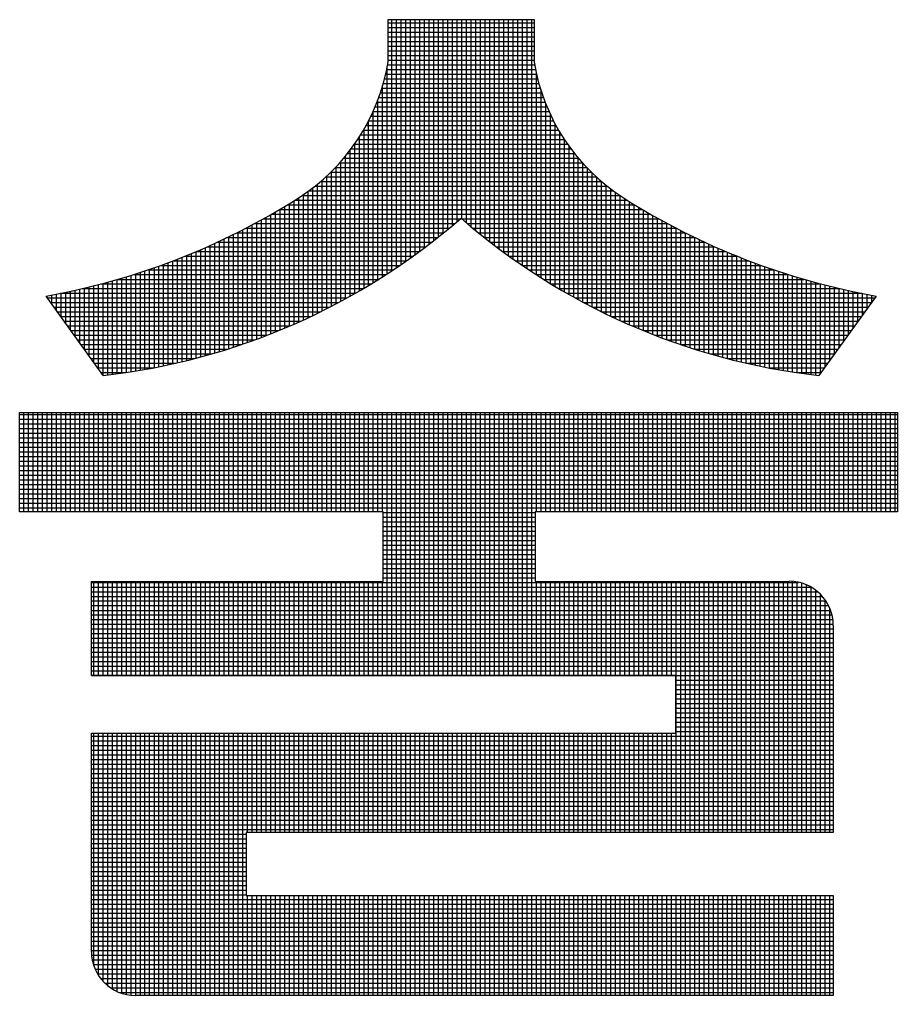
# Model space of a CAD drawing. Header units: inches. Extents: x 0 to 841, y 0 to 594.
# Drawn here: x 730.057 to 733.329, y 102.36 to 105.995 of the extents above; entities that cross this region are included whole.
import ezdxf

# ---------------------------------------------------------------- set-up
doc = ezdxf.new("R2010")
doc.units = ezdxf.units.IN
doc.header["$MEASUREMENT"] = 0
doc.layers.add('BG 한국지역난방기술주식회사 CI', color=7, linetype='Continuous')

msp = doc.modelspace()

# ---------------------------------------------------------------- linework, layer by layer
at = {"layer": 'BG 한국지역난방기술주식회사 CI', "color": 7, "linetype": 'Continuous', "lineweight": 25}
for p, q in [((731.4303, 105.8369), (731.4303, 105.995)), ((731.4303, 105.995), (731.7025, 105.995)), ((731.4303, 105.9823), (731.9748, 105.9823)), ((731.445, 105.0589), (731.445, 105.995)), ((731.4623, 105.0705), (731.4623, 105.995)), ((731.4797, 105.0823), (731.4797, 105.995)), ((731.4971, 105.0943), (731.4971, 105.995)), ((731.5144, 105.1065), (731.5144, 105.995)), ((731.5318, 105.119), (731.5318, 105.995)), ((731.5491, 105.1317), (731.5491, 105.995)), ((731.5665, 105.1446), (731.5665, 105.995)), ((731.5839, 105.1578), (731.5839, 105.995)), ((731.6012, 105.1712), (731.6012, 105.995)), ((731.6186, 105.1849), (731.6186, 105.995)), ((731.636, 105.1989), (731.636, 105.995)), ((731.6533, 105.2131), (731.6533, 105.995)), ((731.6707, 105.2275), (731.6707, 105.995)), ((731.6881, 105.2423), (731.6881, 105.995)), ((731.7025, 105.995), (731.9748, 105.995)), ((731.7054, 105.2522), (731.7054, 105.995)), ((731.7228, 105.2373), (731.7228, 105.995)), ((731.7402, 105.2227), (731.7402, 105.995)), ((731.7575, 105.2083), (731.7575, 105.995)), ((731.7749, 105.1942), (731.7749, 105.995)), ((731.7922, 105.1803), (731.7922, 105.995)), ((731.8096, 105.1667), (731.8096, 105.995)), ((731.827, 105.1534), (731.827, 105.995)), ((731.8443, 105.1403), (731.8443, 105.995)), ((731.8617, 105.1275), (731.8617, 105.995)), ((731.8791, 105.1148), (731.8791, 105.995)), ((731.8964, 105.1024), (731.8964, 105.995)), ((731.9138, 105.0903), (731.9138, 105.995)), ((731.9312, 105.0783), (731.9312, 105.995)), ((731.9485, 105.0666), (731.9485, 105.995)), ((731.9659, 105.0551), (731.9659, 105.995)), ((731.9748, 105.995), (731.9748, 105.8369)), ((731.4303, 105.9649), (731.9748, 105.9649)), ((731.4303, 105.9475), (731.9748, 105.9475)), ((731.4303, 105.9302), (731.9748, 105.9302)), ((731.4303, 105.9128), (731.9748, 105.9128)), ((731.4303, 105.8955), (731.9748, 105.8955)), ((731.4303, 105.8781), (731.9748, 105.8781)), ((731.4303, 105.8607), (731.9748, 105.8607)), ((731.4284, 105.826), (731.9767, 105.826)), ((731.4303, 105.8434), (731.9748, 105.8434)), ((731.4213, 105.7913), (731.9838, 105.7913)), ((731.4251, 105.8086), (731.98, 105.8086)), ((731.4276, 105.0475), (731.4276, 105.8217)), ((731.9833, 105.0438), (731.9833, 105.7935)), ((731.4125, 105.7565), (731.9926, 105.7565)), ((731.4171, 105.7739), (731.988, 105.7739)), ((731.4018, 105.7218), (732.0032, 105.7218)), ((731.4074, 105.7392), (731.9977, 105.7392)), ((731.4102, 105.0364), (731.4102, 105.7487)), ((732.0006, 105.0327), (732.0006, 105.7298)), ((731.3893, 105.6871), (732.0158, 105.6871)), ((731.3929, 105.0254), (731.3929, 105.6965)), ((731.3958, 105.7044), (732.0093, 105.7044)), ((732.018, 105.0218), (732.018, 105.6815)), ((731.3747, 105.6523), (732.0304, 105.6523)), ((731.3755, 105.0147), (731.3755, 105.6541)), ((731.3823, 105.6697), (732.0228, 105.6697)), ((732.0354, 105.0111), (732.0354, 105.6415)), ((731.358, 105.6176), (732.0471, 105.6176)), ((731.3581, 105.0041), (731.3581, 105.6178)), ((731.3666, 105.635), (732.0384, 105.635)), ((732.0527, 105.0007), (732.0527, 105.6068)), ((731.339, 105.5829), (732.0661, 105.5829)), ((731.3408, 104.9938), (731.3408, 105.5859)), ((731.3488, 105.6003), (732.0563, 105.6003)), ((732.0701, 104.9904), (732.0701, 105.5761)), ((731.306, 104.9736), (731.306, 105.5313)), ((731.3175, 105.5482), (732.0876, 105.5482)), ((731.3234, 104.9836), (731.3234, 105.5573)), ((731.3286, 105.5655), (732.0765, 105.5655)), ((732.0874, 104.9803), (732.0874, 105.5484)), ((731.2798, 105.4961), (732.1253, 105.4961)), ((731.2887, 104.9639), (731.2887, 105.5075)), ((731.2931, 105.5134), (732.1119, 105.5134)), ((731.3057, 105.5308), (732.0994, 105.5308)), ((732.1048, 104.9704), (732.1048, 105.5232)), ((732.1222, 104.9606), (732.1222, 105.5)), ((731.2506, 105.4613), (732.1545, 105.4613)), ((731.254, 104.9448), (731.254, 105.4651)), ((731.2657, 105.4787), (732.1394, 105.4787)), ((731.2713, 104.9543), (731.2713, 105.4855)), ((732.1395, 104.9511), (732.1395, 105.4786)), ((732.1569, 104.9418), (732.1569, 105.4587)), ((731.2174, 105.4266), (732.1877, 105.4266)), ((731.2192, 104.9266), (731.2192, 105.4284)), ((731.2345, 105.444), (732.1705, 105.444)), ((731.2366, 104.9356), (731.2366, 105.4461)), ((732.1743, 104.9326), (732.1743, 105.4401)), ((732.1916, 104.9236), (732.1916, 105.4228)), ((731.1795, 105.3919), (732.2256, 105.3919)), ((731.1845, 104.909), (731.1845, 105.3962)), ((731.1991, 105.4092), (732.206, 105.4092)), ((731.2019, 104.9177), (731.2019, 105.4118)), ((732.209, 104.9148), (732.209, 105.4065)), ((732.2264, 104.9061), (732.2264, 105.3912)), ((731.1324, 104.8839), (731.1324, 105.3549)), ((731.1355, 105.3572), (732.2696, 105.3572)), ((731.1498, 104.8921), (731.1498, 105.3678)), ((731.1583, 105.3745), (732.2467, 105.3745)), ((731.1671, 104.9004), (731.1671, 105.3816)), ((732.2437, 104.8976), (732.2437, 105.3769)), ((732.2611, 104.8893), (732.2611, 105.3634)), ((732.2785, 104.8812), (732.2785, 105.3508)), ((731.0803, 104.8603), (731.0803, 105.3203)), ((731.0837, 105.3224), (732.3214, 105.3224)), ((731.0977, 104.868), (731.0977, 105.3312)), ((731.1107, 105.3398), (732.2944, 105.3398)), ((731.115, 104.8758), (731.115, 105.3427)), ((732.2958, 104.8732), (732.2958, 105.3388)), ((732.3132, 104.8654), (732.3132, 105.3276)), ((732.3305, 104.8577), (732.3305, 105.3167)), ((731.0108, 104.831), (731.0108, 105.2784)), ((731.0267, 105.2877), (732.3784, 105.2877)), ((731.0282, 104.8381), (731.0282, 105.2886)), ((731.0456, 104.8453), (731.0456, 105.299)), ((731.0556, 105.3051), (732.3494, 105.3051)), ((731.0629, 104.8527), (731.0629, 105.3095)), ((732.3479, 104.8502), (732.3479, 105.306)), ((732.3653, 104.8429), (732.3653, 105.2955)), ((732.3826, 104.8357), (732.3826, 105.2852)), ((730.9588, 104.8107), (730.9588, 105.2488)), ((730.9662, 105.253), (731.7005, 105.253)), ((730.9761, 104.8173), (730.9761, 105.2585)), ((730.9935, 104.8241), (730.9935, 105.2684)), ((730.9969, 105.2703), (732.4081, 105.2703)), ((731.7046, 105.253), (732.4389, 105.253)), ((732.4, 104.8287), (732.4, 105.275)), ((732.4174, 104.8218), (732.4174, 105.2651)), ((732.4347, 104.8151), (732.4347, 105.2553)), ((732.4521, 104.8086), (732.4521, 105.2457)), ((730.8893, 104.7858), (730.8893, 105.2119)), ((730.9016, 105.2182), (731.6596, 105.2182)), ((730.9067, 104.7918), (730.9067, 105.2209)), ((730.924, 104.798), (730.924, 105.23)), ((730.9345, 105.2356), (731.6803, 105.2356)), ((730.9414, 104.8043), (730.9414, 105.2393)), ((731.7248, 105.2356), (732.4706, 105.2356)), ((731.7455, 105.2182), (732.5034, 105.2182)), ((732.4695, 104.8021), (732.4695, 105.2362)), ((732.4868, 104.7959), (732.4868, 105.2269)), ((732.5042, 104.7898), (732.5042, 105.2178)), ((732.5216, 104.7838), (732.5216, 105.2089)), ((730.8025, 104.7578), (730.8025, 105.1693)), ((730.8198, 104.7631), (730.8198, 105.1775)), ((730.8323, 105.1835), (731.6168, 105.1835)), ((730.8372, 104.7686), (730.8372, 105.1859)), ((730.8546, 104.7742), (730.8546, 105.1944)), ((730.8676, 105.2009), (731.6385, 105.2009)), ((730.8719, 104.7799), (730.8719, 105.203)), ((731.7666, 105.2009), (732.5375, 105.2009)), ((731.7883, 105.1835), (732.5728, 105.1835)), ((732.5389, 104.778), (732.5389, 105.2001)), ((732.5563, 104.7723), (732.5563, 105.1915)), ((732.5737, 104.7668), (732.5737, 105.1831)), ((732.591, 104.7614), (732.591, 105.1748)), ((730.7173, 105.1314), (731.5488, 105.1314)), ((730.733, 104.738), (730.733, 105.1381)), ((730.7504, 104.7428), (730.7504, 105.1457)), ((730.7573, 105.1488), (731.572, 105.1488)), ((730.7677, 104.7477), (730.7677, 105.1534)), ((730.7851, 104.7527), (730.7851, 105.1613)), ((730.7956, 105.1661), (731.5947, 105.1661)), ((731.8104, 105.1661), (732.6095, 105.1661)), ((731.8331, 105.1488), (732.6478, 105.1488)), ((731.8563, 105.1314), (732.6878, 105.1314)), ((732.6084, 104.7561), (732.6084, 105.1667)), ((732.6257, 104.751), (732.6257, 105.1587)), ((732.6431, 104.746), (732.6431, 105.1509)), ((732.6605, 104.7412), (732.6605, 105.1432)), ((732.6778, 104.7365), (732.6778, 105.1357)), ((730.6288, 104.7124), (730.6288, 105.0958)), ((730.6311, 105.0967), (731.5005, 105.0967)), ((730.6462, 104.7164), (730.6462, 105.1025)), ((730.6636, 104.7204), (730.6636, 105.1093)), ((730.6753, 105.1141), (731.5249, 105.1141)), ((730.6809, 104.7246), (730.6809, 105.1163)), ((730.6983, 104.729), (730.6983, 105.1235)), ((730.7156, 104.7334), (730.7156, 105.1307)), ((731.8802, 105.1141), (732.7298, 105.1141)), ((731.9046, 105.0967), (732.774, 105.0967)), ((732.6952, 104.7319), (732.6952, 105.1283)), ((732.7126, 104.7275), (732.7126, 105.1211)), ((732.7299, 104.7232), (732.7299, 105.114)), ((732.7473, 104.7191), (732.7473, 105.1071)), ((732.7647, 104.715), (732.7647, 105.1003)), ((730.5246, 104.6916), (730.5246, 105.0586)), ((730.5346, 105.062), (731.4496, 105.062)), ((730.542, 104.6947), (730.542, 105.0645)), ((730.5594, 104.698), (730.5594, 105.0705)), ((730.5767, 104.7014), (730.5767, 105.0766)), ((730.5843, 105.0793), (731.4754, 105.0793)), ((730.5941, 104.705), (730.5941, 105.0829)), ((730.6115, 104.7086), (730.6115, 105.0893)), ((731.9297, 105.0793), (732.8208, 105.0793)), ((731.9555, 105.062), (732.8705, 105.062)), ((732.782, 104.7111), (732.782, 105.0936)), ((732.7994, 104.7074), (732.7994, 105.0871)), ((732.8168, 104.7038), (732.8168, 105.0808)), ((732.8341, 104.7003), (732.8341, 105.0745)), ((732.8515, 104.6969), (732.8515, 105.0685)), ((732.8688, 104.6937), (732.8688, 105.0625)), ((730.4205, 104.6754), (730.4205, 105.0263)), ((730.4236, 105.0272), (731.3957, 105.0272)), ((730.4378, 104.6778), (730.4378, 105.0314)), ((730.4552, 104.6803), (730.4552, 105.0366)), ((730.4725, 104.6829), (730.4725, 105.0419)), ((730.4812, 105.0446), (731.423, 105.0446)), ((730.4899, 104.6857), (730.4899, 105.0473)), ((730.5073, 104.6886), (730.5073, 105.0529)), ((731.982, 105.0446), (732.9238, 105.0446)), ((732.0093, 105.0272), (732.9815, 105.0272)), ((732.8862, 104.6906), (732.8862, 105.0567)), ((732.9036, 104.6876), (732.9036, 105.051)), ((732.9209, 104.6847), (732.9209, 105.0455)), ((732.9383, 104.682), (732.9383, 105.0401)), ((732.9557, 104.6794), (732.9557, 105.0348)), ((732.973, 104.677), (732.973, 105.0297)), ((732.9904, 104.6746), (732.9904, 105.0247)), ((730.2642, 104.8147), (730.2642, 104.9867)), ((730.2815, 104.7906), (730.2815, 104.9906)), ((730.2899, 104.9925), (731.3386, 104.9925)), ((730.2989, 104.7665), (730.2989, 104.9946)), ((730.3163, 104.7425), (730.3163, 104.9987)), ((730.3336, 104.7184), (730.3336, 105.003)), ((730.351, 104.6943), (730.351, 105.0074)), ((730.3604, 105.0099), (731.3676, 105.0099)), ((730.3684, 104.6702), (730.3684, 105.012)), ((730.3857, 104.671), (730.3857, 105.0166)), ((730.4031, 104.6732), (730.4031, 105.0214)), ((732.0375, 105.0099), (733.0447, 105.0099)), ((732.0665, 104.9925), (733.1151, 104.9925)), ((733.0078, 104.6724), (733.0078, 105.0198)), ((733.0251, 104.6703), (733.0251, 105.0151)), ((733.0425, 104.6782), (733.0425, 105.0104)), ((733.0599, 104.7023), (733.0599, 105.0059)), ((733.0772, 104.7264), (733.0772, 105.0016)), ((733.0946, 104.7505), (733.0946, 104.9974)), ((733.112, 104.7745), (733.112, 104.9932)), ((733.1293, 104.7986), (733.1293, 104.9893)), ((730.3692, 104.6691), (730.1557, 104.9651)), ((730.16, 104.9591), (730.16, 104.9659)), ((730.161, 104.9578), (731.2777, 104.9578)), ((730.1774, 104.9351), (730.1774, 104.969)), ((730.1947, 104.911), (730.1947, 104.9723)), ((730.2092, 104.9751), (731.3087, 104.9751)), ((730.2121, 104.8869), (730.2121, 104.9757)), ((730.2294, 104.8628), (730.2294, 104.9792)), ((730.2468, 104.8388), (730.2468, 104.9829)), ((732.0964, 104.9751), (733.1959, 104.9751)), ((732.1274, 104.9578), (733.2441, 104.9578)), ((733.2494, 104.9651), (733.0359, 104.6691)), ((733.1467, 104.8227), (733.1467, 104.9854)), ((733.164, 104.8468), (733.164, 104.9817)), ((733.1814, 104.8708), (733.1814, 104.9781)), ((733.1988, 104.8949), (733.1988, 104.9746)), ((733.2161, 104.919), (733.2161, 104.9712)), ((733.2335, 104.9431), (733.2335, 104.968)), ((730.1735, 104.9404), (731.2456, 104.9404)), ((730.186, 104.923), (731.2124, 104.923)), ((732.1594, 104.9404), (733.2316, 104.9404)), ((732.1927, 104.923), (733.2191, 104.923)), ((730.1985, 104.9057), (731.1778, 104.9057)), ((730.2111, 104.8883), (731.1419, 104.8883)), ((732.2272, 104.9057), (733.2065, 104.9057)), ((732.2632, 104.8883), (733.194, 104.8883)), ((730.2236, 104.8709), (731.1043, 104.8709)), ((730.2361, 104.8536), (731.065, 104.8536)), ((732.3008, 104.8709), (733.1815, 104.8709)), ((732.3401, 104.8536), (733.169, 104.8536)), ((730.2486, 104.8362), (731.0236, 104.8362)), ((730.2612, 104.8189), (730.98, 104.8189)), ((732.3814, 104.8362), (733.1564, 104.8362)), ((732.425, 104.8189), (733.1439, 104.8189)), ((730.2737, 104.8015), (730.9338, 104.8015)), ((730.2862, 104.7841), (730.8845, 104.7841)), ((732.4713, 104.8015), (733.1314, 104.8015)), ((732.5206, 104.7841), (733.1189, 104.7841)), ((730.2987, 104.7668), (730.8314, 104.7668)), ((730.3113, 104.7494), (730.7738, 104.7494)), ((730.3238, 104.732), (730.7103, 104.732)), ((732.5736, 104.7668), (733.1063, 104.7668)), ((732.6313, 104.7494), (733.0938, 104.7494)), ((732.6948, 104.732), (733.0813, 104.732)), ((730.3363, 104.7147), (730.6388, 104.7147)), ((730.3488, 104.6973), (730.5557, 104.6973)), ((732.7663, 104.7147), (733.0688, 104.7147)), ((732.8494, 104.6973), (733.0562, 104.6973)), ((730.3614, 104.6799), (730.4528, 104.6799)), ((732.9522, 104.6799), (733.0437, 104.6799)), ((730.0569, 104.1612), (730.0569, 104.5316)), ((730.0569, 104.5316), (733.329, 104.5316)), ((730.0569, 104.5237), (733.329, 104.5237)), ((730.0732, 104.1612), (730.0732, 104.5316)), ((730.0905, 104.1612), (730.0905, 104.5316)), ((730.1079, 104.1612), (730.1079, 104.5316)), ((730.1253, 104.1612), (730.1253, 104.5316)), ((730.1426, 104.1612), (730.1426, 104.5316)), ((730.16, 104.1612), (730.16, 104.5316)), ((730.1774, 104.1612), (730.1774, 104.5316)), ((730.1947, 104.1612), (730.1947, 104.5316)), ((730.2121, 104.1612), (730.2121, 104.5316)), ((730.2294, 104.1612), (730.2294, 104.5316)), ((730.2468, 104.1612), (730.2468, 104.5316)), ((730.2642, 104.1612), (730.2642, 104.5316)), ((730.2815, 104.1612), (730.2815, 104.5316)), ((730.2989, 104.1612), (730.2989, 104.5316)), ((730.3163, 104.1612), (730.3163, 104.5316)), ((730.3336, 104.1612), (730.3336, 104.5316)), ((730.351, 104.1612), (730.351, 104.5316)), ((730.3684, 104.1612), (730.3684, 104.5316)), ((730.3857, 104.1612), (730.3857, 104.5316)), ((730.4031, 104.1612), (730.4031, 104.5316)), ((730.4205, 104.1612), (730.4205, 104.5316)), ((730.4378, 104.1612), (730.4378, 104.5316)), ((730.4552, 104.1612), (730.4552, 104.5316)), ((730.4725, 104.1612), (730.4725, 104.5316)), ((730.4899, 104.1612), (730.4899, 104.5316)), ((730.5073, 104.1612), (730.5073, 104.5316)), ((730.5246, 104.1612), (730.5246, 104.5316)), ((730.542, 104.1612), (730.542, 104.5316)), ((730.5594, 104.1612), (730.5594, 104.5316)), ((730.5767, 104.1612), (730.5767, 104.5316)), ((730.5941, 104.1612), (730.5941, 104.5316)), ((730.6115, 104.1612), (730.6115, 104.5316)), ((730.6288, 104.1612), (730.6288, 104.5316)), ((730.6462, 104.1612), (730.6462, 104.5316)), ((730.6636, 104.1612), (730.6636, 104.5316)), ((730.6809, 104.1612), (730.6809, 104.5316)), ((730.6983, 104.1612), (730.6983, 104.5316)), ((730.7156, 104.1612), (730.7156, 104.5316)), ((730.733, 104.1612), (730.733, 104.5316)), ((730.7504, 104.1612), (730.7504, 104.5316)), ((730.7677, 104.1612), (730.7677, 104.5316)), ((730.7851, 104.1612), (730.7851, 104.5316)), ((730.8025, 104.1612), (730.8025, 104.5316)), ((730.8198, 104.1612), (730.8198, 104.5316)), ((730.8372, 104.1612), (730.8372, 104.5316)), ((730.8546, 104.1612), (730.8546, 104.5316)), ((730.8719, 104.1612), (730.8719, 104.5316)), ((730.8893, 104.1612), (730.8893, 104.5316)), ((730.9067, 104.1612), (730.9067, 104.5316)), ((730.924, 104.1612), (730.924, 104.5316)), ((730.9414, 104.1612), (730.9414, 104.5316)), ((730.9588, 104.1612), (730.9588, 104.5316)), ((730.9761, 104.1612), (730.9761, 104.5316)), ((730.9935, 104.1612), (730.9935, 104.5316)), ((731.0108, 104.1612), (731.0108, 104.5316)), ((731.0282, 104.1612), (731.0282, 104.5316)), ((731.0456, 104.1612), (731.0456, 104.5316)), ((731.0629, 104.1612), (731.0629, 104.5316)), ((731.0803, 104.1612), (731.0803, 104.5316)), ((731.0977, 104.1612), (731.0977, 104.5316)), ((731.115, 104.1612), (731.115, 104.5316)), ((731.1324, 104.1612), (731.1324, 104.5316)), ((731.1498, 104.1612), (731.1498, 104.5316)), ((731.1671, 104.1612), (731.1671, 104.5316)), ((731.1845, 104.1612), (731.1845, 104.5316)), ((731.2019, 104.1612), (731.2019, 104.5316)), ((731.2192, 104.1612), (731.2192, 104.5316)), ((731.2366, 104.1612), (731.2366, 104.5316)), ((731.254, 104.1612), (731.254, 104.5316)), ((731.2713, 104.1612), (731.2713, 104.5316)), ((731.2887, 104.1612), (731.2887, 104.5316)), ((731.306, 104.1612), (731.306, 104.5316)), ((731.3234, 104.1612), (731.3234, 104.5316)), ((731.3408, 104.1612), (731.3408, 104.5316)), ((731.3581, 104.1612), (731.3581, 104.5316)), ((731.3755, 104.1612), (731.3755, 104.5316)), ((731.3929, 104.1612), (731.3929, 104.5316)), ((731.4102, 104.1612), (731.4102, 104.5316)), ((731.4276, 103.5512), (731.4276, 104.5316)), ((731.445, 103.5512), (731.445, 104.5316)), ((731.4623, 103.5512), (731.4623, 104.5316)), ((731.4797, 103.5512), (731.4797, 104.5316)), ((731.4971, 103.5512), (731.4971, 104.5316)), ((731.5144, 103.5512), (731.5144, 104.5316)), ((731.5318, 103.5512), (731.5318, 104.5316)), ((731.5491, 103.5512), (731.5491, 104.5316)), ((731.5665, 103.5512), (731.5665, 104.5316)), ((731.5839, 103.5512), (731.5839, 104.5316)), ((731.6012, 103.5512), (731.6012, 104.5316)), ((731.6186, 103.5512), (731.6186, 104.5316)), ((731.636, 103.5512), (731.636, 104.5316)), ((731.6533, 103.5512), (731.6533, 104.5316)), ((731.6707, 103.5512), (731.6707, 104.5316)), ((731.6881, 103.5512), (731.6881, 104.5316)), ((731.7054, 103.5512), (731.7054, 104.5316)), ((731.7228, 103.5512), (731.7228, 104.5316)), ((731.7402, 103.5512), (731.7402, 104.5316)), ((731.7575, 103.5512), (731.7575, 104.5316)), ((731.7749, 103.5512), (731.7749, 104.5316)), ((731.7922, 103.5512), (731.7922, 104.5316)), ((731.8096, 103.5512), (731.8096, 104.5316)), ((731.827, 103.5512), (731.827, 104.5316)), ((731.8443, 103.5512), (731.8443, 104.5316)), ((731.8617, 103.5512), (731.8617, 104.5316)), ((731.8791, 103.5512), (731.8791, 104.5316)), ((731.8964, 103.5512), (731.8964, 104.5316)), ((731.9138, 103.5512), (731.9138, 104.5316)), ((731.9312, 103.5512), (731.9312, 104.5316)), ((731.9485, 103.5512), (731.9485, 104.5316)), ((731.9659, 103.5512), (731.9659, 104.5316)), ((731.9833, 104.1612), (731.9833, 104.5316)), ((732.0006, 104.1612), (732.0006, 104.5316)), ((732.018, 104.1612), (732.018, 104.5316)), ((732.0354, 104.1612), (732.0354, 104.5316)), ((732.0527, 104.1612), (732.0527, 104.5316)), ((732.0701, 104.1612), (732.0701, 104.5316)), ((732.0874, 104.1612), (732.0874, 104.5316)), ((732.1048, 104.1612), (732.1048, 104.5316)), ((732.1222, 104.1612), (732.1222, 104.5316)), ((732.1395, 104.1612), (732.1395, 104.5316)), ((732.1569, 104.1612), (732.1569, 104.5316)), ((732.1743, 104.1612), (732.1743, 104.5316)), ((732.1916, 104.1612), (732.1916, 104.5316)), ((732.209, 104.1612), (732.209, 104.5316)), ((732.2264, 104.1612), (732.2264, 104.5316)), ((732.2437, 104.1612), (732.2437, 104.5316)), ((732.2611, 104.1612), (732.2611, 104.5316)), ((732.2785, 104.1612), (732.2785, 104.5316)), ((732.2958, 104.1612), (732.2958, 104.5316)), ((732.3132, 104.1612), (732.3132, 104.5316)), ((732.3305, 104.1612), (732.3305, 104.5316)), ((732.3479, 104.1612), (732.3479, 104.5316)), ((732.3653, 104.1612), (732.3653, 104.5316)), ((732.3826, 104.1612), (732.3826, 104.5316)), ((732.4, 104.1612), (732.4, 104.5316)), ((732.4174, 104.1612), (732.4174, 104.5316)), ((732.4347, 104.1612), (732.4347, 104.5316)), ((732.4521, 104.1612), (732.4521, 104.5316)), ((732.4695, 104.1612), (732.4695, 104.5316)), ((732.4868, 104.1612), (732.4868, 104.5316)), ((732.5042, 104.1612), (732.5042, 104.5316)), ((732.5216, 104.1612), (732.5216, 104.5316)), ((732.5389, 104.1612), (732.5389, 104.5316)), ((732.5563, 104.1612), (732.5563, 104.5316)), ((732.5737, 104.1612), (732.5737, 104.5316)), ((732.591, 104.1612), (732.591, 104.5316)), ((732.6084, 104.1612), (732.6084, 104.5316)), ((732.6257, 104.1612), (732.6257, 104.5316)), ((732.6431, 104.1612), (732.6431, 104.5316)), ((732.6605, 104.1612), (732.6605, 104.5316)), ((732.6778, 104.1612), (732.6778, 104.5316)), ((732.6952, 104.1612), (732.6952, 104.5316)), ((732.7126, 104.1612), (732.7126, 104.5316)), ((732.7299, 104.1612), (732.7299, 104.5316)), ((732.7473, 104.1612), (732.7473, 104.5316)), ((732.7647, 104.1612), (732.7647, 104.5316)), ((732.782, 104.1612), (732.782, 104.5316)), ((732.7994, 104.1612), (732.7994, 104.5316)), ((732.8168, 104.1612), (732.8168, 104.5316)), ((732.8341, 104.1612), (732.8341, 104.5316)), ((732.8515, 104.1612), (732.8515, 104.5316)), ((732.8688, 104.1612), (732.8688, 104.5316)), ((732.8862, 104.1612), (732.8862, 104.5316)), ((732.9036, 104.1612), (732.9036, 104.5316)), ((732.9209, 104.1612), (732.9209, 104.5316)), ((732.9383, 104.1612), (732.9383, 104.5316)), ((732.9557, 104.1612), (732.9557, 104.5316)), ((732.973, 104.1612), (732.973, 104.5316)), ((732.9904, 104.1612), (732.9904, 104.5316)), ((733.0078, 104.1612), (733.0078, 104.5316)), ((733.0251, 104.1612), (733.0251, 104.5316)), ((733.0425, 104.1612), (733.0425, 104.5316)), ((733.0599, 104.1612), (733.0599, 104.5316)), ((733.0772, 104.1612), (733.0772, 104.5316)), ((733.0946, 104.1612), (733.0946, 104.5316)), ((733.112, 104.1612), (733.112, 104.5316)), ((733.1293, 104.1612), (733.1293, 104.5316)), ((733.1467, 104.1612), (733.1467, 104.5316)), ((733.164, 104.1612), (733.164, 104.5316)), ((733.1814, 104.1612), (733.1814, 104.5316)), ((733.1988, 104.1612), (733.1988, 104.5316)), ((733.2161, 104.1612), (733.2161, 104.5316)), ((733.2335, 104.1612), (733.2335, 104.5316)), ((733.2509, 104.1612), (733.2509, 104.5316)), ((733.2682, 104.1612), (733.2682, 104.5316)), ((733.2856, 104.1612), (733.2856, 104.5316)), ((733.303, 104.1612), (733.303, 104.5316)), ((733.3203, 104.1612), (733.3203, 104.5316)), ((733.329, 104.5316), (733.329, 104.1612)), ((730.0569, 104.5063), (733.329, 104.5063)), ((730.0569, 104.4889), (733.329, 104.4889)), ((730.0569, 104.4716), (733.329, 104.4716)), ((730.0569, 104.4542), (733.329, 104.4542)), ((730.0569, 104.4368), (733.329, 104.4368)), ((730.0569, 104.4195), (733.329, 104.4195)), ((730.0569, 104.4021), (733.329, 104.4021)), ((730.0569, 104.3847), (733.329, 104.3847)), ((730.0569, 104.3674), (733.329, 104.3674)), ((730.0569, 104.35), (733.329, 104.35)), ((730.0569, 104.3326), (733.329, 104.3326)), ((730.0569, 104.3153), (733.329, 104.3153)), ((730.0569, 104.2979), (733.329, 104.2979)), ((730.0569, 104.2806), (733.329, 104.2806)), ((730.0569, 104.2632), (733.329, 104.2632)), ((730.0569, 104.2458), (733.329, 104.2458)), ((730.0569, 104.2285), (733.329, 104.2285)), ((730.0569, 104.2111), (733.329, 104.2111)), ((730.0569, 104.1937), (733.329, 104.1937)), ((730.0569, 104.1764), (733.329, 104.1764)), ((731.4126, 104.1612), (730.0569, 104.1612)), ((731.4126, 103.9023), (731.4126, 104.1612)), ((731.4126, 104.159), (731.9784, 104.159)), ((733.329, 104.1612), (731.9784, 104.1612)), ((731.9784, 104.1612), (731.9784, 103.9023)), ((731.4126, 104.1416), (731.9784, 104.1416)), ((731.4126, 104.1243), (731.9784, 104.1243)), ((731.4126, 104.1069), (731.9784, 104.1069)), ((731.4126, 104.0895), (731.9784, 104.0895)), ((731.4126, 104.0722), (731.9784, 104.0722)), ((731.4126, 104.0548), (731.9784, 104.0548)), ((731.4126, 104.0375), (731.9784, 104.0375)), ((731.4126, 104.0201), (731.9784, 104.0201)), ((731.4126, 104.0027), (731.9784, 104.0027)), ((731.4126, 103.9854), (731.9784, 103.9854)), ((731.4126, 103.968), (731.9784, 103.968)), ((731.4126, 103.9506), (731.9784, 103.9506)), ((731.4126, 103.9333), (731.9784, 103.9333)), ((730.3249, 103.5512), (730.3249, 103.9023)), ((730.3249, 103.9023), (731.4126, 103.9023)), ((730.3249, 103.8985), (732.9606, 103.8985)), ((730.3336, 103.5512), (730.3336, 103.9023)), ((730.351, 103.5512), (730.351, 103.9023)), ((730.3684, 103.5512), (730.3684, 103.9023)), ((730.3857, 103.5512), (730.3857, 103.9023)), ((730.4031, 103.5512), (730.4031, 103.9023)), ((730.4205, 103.5512), (730.4205, 103.9023)), ((730.4378, 103.5512), (730.4378, 103.9023)), ((730.4552, 103.5512), (730.4552, 103.9023)), ((730.4725, 103.5512), (730.4725, 103.9023)), ((730.4899, 103.5512), (730.4899, 103.9023)), ((730.5073, 103.5512), (730.5073, 103.9023)), ((730.5246, 103.5512), (730.5246, 103.9023)), ((730.542, 103.5512), (730.542, 103.9023)), ((730.5594, 103.5512), (730.5594, 103.9023)), ((730.5767, 103.5512), (730.5767, 103.9023)), ((730.5941, 103.5512), (730.5941, 103.9023)), ((730.6115, 103.5512), (730.6115, 103.9023)), ((730.6288, 103.5512), (730.6288, 103.9023)), ((730.6462, 103.5512), (730.6462, 103.9023)), ((730.6636, 103.5512), (730.6636, 103.9023)), ((730.6809, 103.5512), (730.6809, 103.9023)), ((730.6983, 103.5512), (730.6983, 103.9023)), ((730.7156, 103.5512), (730.7156, 103.9023)), ((730.733, 103.5512), (730.733, 103.9023)), ((730.7504, 103.5512), (730.7504, 103.9023)), ((730.7677, 103.5512), (730.7677, 103.9023)), ((730.7851, 103.5512), (730.7851, 103.9023)), ((730.8025, 103.5512), (730.8025, 103.9023)), ((730.8198, 103.5512), (730.8198, 103.9023)), ((730.8372, 103.5512), (730.8372, 103.9023)), ((730.8546, 103.5512), (730.8546, 103.9023)), ((730.8719, 103.5512), (730.8719, 103.9023)), ((730.8893, 103.5512), (730.8893, 103.9023)), ((730.9067, 103.5512), (730.9067, 103.9023)), ((730.924, 103.5512), (730.924, 103.9023)), ((730.9414, 103.5512), (730.9414, 103.9023)), ((730.9588, 103.5512), (730.9588, 103.9023)), ((730.9761, 103.5512), (730.9761, 103.9023)), ((730.9935, 103.5512), (730.9935, 103.9023)), ((731.0108, 103.5512), (731.0108, 103.9023)), ((731.0282, 103.5512), (731.0282, 103.9023)), ((731.0456, 103.5512), (731.0456, 103.9023)), ((731.0629, 103.5512), (731.0629, 103.9023)), ((731.0803, 103.5512), (731.0803, 103.9023)), ((731.0977, 103.5512), (731.0977, 103.9023)), ((731.115, 103.5512), (731.115, 103.9023)), ((731.1324, 103.5512), (731.1324, 103.9023)), ((731.1498, 103.5512), (731.1498, 103.9023)), ((731.1671, 103.5512), (731.1671, 103.9023)), ((731.1845, 103.5512), (731.1845, 103.9023)), ((731.2019, 103.5512), (731.2019, 103.9023)), ((731.2192, 103.5512), (731.2192, 103.9023)), ((731.2366, 103.5512), (731.2366, 103.9023)), ((731.254, 103.5512), (731.254, 103.9023)), ((731.2713, 103.5512), (731.2713, 103.9023)), ((731.2887, 103.5512), (731.2887, 103.9023)), ((731.306, 103.5512), (731.306, 103.9023)), ((731.3234, 103.5512), (731.3234, 103.9023)), ((731.3408, 103.5512), (731.3408, 103.9023)), ((731.3581, 103.5512), (731.3581, 103.9023)), ((731.3755, 103.5512), (731.3755, 103.9023)), ((731.3929, 103.5512), (731.3929, 103.9023)), ((731.4102, 103.5512), (731.4102, 103.9023)), ((731.4126, 103.9159), (731.9784, 103.9159)), ((731.9784, 103.9023), (732.9255, 103.9023)), ((731.9833, 103.5512), (731.9833, 103.9023)), ((732.0006, 103.5512), (732.0006, 103.9023)), ((732.018, 103.5512), (732.018, 103.9023)), ((732.0354, 103.5512), (732.0354, 103.9023)), ((732.0527, 103.5512), (732.0527, 103.9023)), ((732.0701, 103.5512), (732.0701, 103.9023)), ((732.0874, 103.5512), (732.0874, 103.9023)), ((732.1048, 103.5512), (732.1048, 103.9023)), ((732.1222, 103.5512), (732.1222, 103.9023)), ((732.1395, 103.5512), (732.1395, 103.9023)), ((732.1569, 103.5512), (732.1569, 103.9023)), ((732.1743, 103.5512), (732.1743, 103.9023)), ((732.1916, 103.5512), (732.1916, 103.9023)), ((732.209, 103.5512), (732.209, 103.9023)), ((732.2264, 103.5512), (732.2264, 103.9023)), ((732.2437, 103.5512), (732.2437, 103.9023)), ((732.2611, 103.5512), (732.2611, 103.9023)), ((732.2785, 103.5512), (732.2785, 103.9023)), ((732.2958, 103.5512), (732.2958, 103.9023)), ((732.3132, 103.5512), (732.3132, 103.9023)), ((732.3305, 103.5512), (732.3305, 103.9023)), ((732.3479, 103.5512), (732.3479, 103.9023)), ((732.3653, 103.5512), (732.3653, 103.9023)), ((732.3826, 103.5512), (732.3826, 103.9023)), ((732.4, 103.5512), (732.4, 103.9023)), ((732.4174, 103.5512), (732.4174, 103.9023)), ((732.4347, 103.5512), (732.4347, 103.9023)), ((732.4521, 103.5512), (732.4521, 103.9023)), ((732.4695, 103.5512), (732.4695, 103.9023)), ((732.4868, 103.5512), (732.4868, 103.9023)), ((732.5042, 102.9673), (732.5042, 103.9023)), ((732.5216, 102.9673), (732.5216, 103.9023)), ((732.5389, 102.9673), (732.5389, 103.9023)), ((732.5563, 102.9673), (732.5563, 103.9023)), ((732.5737, 102.9673), (732.5737, 103.9023)), ((732.591, 102.9673), (732.591, 103.9023)), ((732.6084, 102.9673), (732.6084, 103.9023)), ((732.6257, 102.9673), (732.6257, 103.9023)), ((732.6431, 102.9673), (732.6431, 103.9023)), ((732.6605, 102.9673), (732.6605, 103.9023)), ((732.6778, 102.9673), (732.6778, 103.9023)), ((732.6952, 102.9673), (732.6952, 103.9023)), ((732.7126, 102.9673), (732.7126, 103.9023)), ((732.7299, 102.9673), (732.7299, 103.9023)), ((732.7473, 102.9673), (732.7473, 103.9023)), ((732.7647, 102.9673), (732.7647, 103.9023)), ((732.782, 102.9673), (732.782, 103.9023)), ((732.7994, 102.9673), (732.7994, 103.9023)), ((732.8168, 102.9673), (732.8168, 103.9023)), ((732.8341, 102.9673), (732.8341, 103.9023)), ((732.8515, 102.9673), (732.8515, 103.9023)), ((732.8688, 102.9673), (732.8688, 103.9023)), ((732.8862, 102.9673), (732.8862, 103.9023)), ((732.9036, 102.9673), (732.9036, 103.9023)), ((732.9209, 102.9673), (732.9209, 103.9023)), ((732.9383, 102.9673), (732.9383, 103.9018)), ((732.9557, 102.9673), (732.9557, 103.8995)), ((732.973, 102.9673), (732.973, 103.8953)), ((730.3249, 103.8812), (733.0061, 103.8812)), ((730.3249, 103.8638), (733.0311, 103.8638)), ((732.9904, 102.9673), (732.9904, 103.889)), ((733.0078, 102.9673), (733.0078, 103.8802)), ((733.0251, 102.9673), (733.0251, 103.8686)), ((730.3249, 103.8464), (733.0488, 103.8464)), ((730.3249, 103.8291), (733.0621, 103.8291)), ((733.0425, 102.9673), (733.0425, 103.8533)), ((733.0599, 102.9673), (733.0599, 103.8324)), ((730.3249, 103.8117), (733.0722, 103.8117)), ((730.3249, 103.7943), (733.0797, 103.7943)), ((733.0772, 102.9673), (733.0772, 103.8007)), ((730.3249, 103.777), (733.0849, 103.777)), ((730.3249, 103.7596), (733.0882, 103.7596)), ((730.3249, 103.7423), (733.0895, 103.7423)), ((730.3249, 103.7249), (733.0896, 103.7249)), ((733.0896, 103.7383), (733.0896, 102.9673)), ((730.3249, 103.7075), (733.0896, 103.7075)), ((730.3249, 103.6902), (733.0896, 103.6902)), ((730.3249, 103.6728), (733.0896, 103.6728)), ((730.3249, 103.6554), (733.0896, 103.6554)), ((730.3249, 103.6381), (733.0896, 103.6381)), ((730.3249, 103.6207), (733.0896, 103.6207)), ((730.3249, 103.6033), (733.0896, 103.6033)), ((730.3249, 103.586), (733.0896, 103.586)), ((730.3249, 103.5686), (733.0896, 103.5686)), ((730.3249, 103.5512), (733.0896, 103.5512)), ((732.5029, 103.5512), (730.3249, 103.5512)), ((732.5029, 103.337), (732.5029, 103.5512)), ((732.5029, 103.5339), (733.0896, 103.5339)), ((732.5029, 103.5165), (733.0896, 103.5165)), ((732.5029, 103.4992), (733.0896, 103.4992)), ((732.5029, 103.4818), (733.0896, 103.4818)), ((732.5029, 103.4644), (733.0896, 103.4644)), ((732.5029, 103.4471), (733.0896, 103.4471)), ((732.5029, 103.4297), (733.0896, 103.4297)), ((732.5029, 103.4123), (733.0896, 103.4123)), ((732.5029, 103.395), (733.0896, 103.395)), ((732.5029, 103.3776), (733.0896, 103.3776)), ((732.5029, 103.3602), (733.0896, 103.3602)), ((730.3249, 102.5238), (730.3249, 103.337)), ((730.3249, 103.337), (732.5029, 103.337)), ((730.3249, 103.3255), (733.0896, 103.3255)), ((730.3336, 102.4711), (730.3336, 103.337)), ((730.351, 102.4351), (730.351, 103.337)), ((730.3684, 102.4126), (730.3684, 103.337)), ((730.3857, 102.3963), (730.3857, 103.337)), ((730.4031, 102.384), (730.4031, 103.337)), ((730.4205, 102.3747), (730.4205, 103.337)), ((730.4378, 102.3679), (730.4378, 103.337)), ((730.4552, 102.3632), (730.4552, 103.337)), ((730.4725, 102.3605), (730.4725, 103.337)), ((730.4899, 102.3597), (730.4899, 103.337)), ((730.5073, 102.3597), (730.5073, 103.337)), ((730.5246, 102.3597), (730.5246, 103.337)), ((730.542, 102.3597), (730.542, 103.337)), ((730.5594, 102.3597), (730.5594, 103.337)), ((730.5767, 102.3597), (730.5767, 103.337)), ((730.5941, 102.3597), (730.5941, 103.337)), ((730.6115, 102.3597), (730.6115, 103.337)), ((730.6288, 102.3597), (730.6288, 103.337)), ((730.6462, 102.3597), (730.6462, 103.337)), ((730.6636, 102.3597), (730.6636, 103.337)), ((730.6809, 102.3597), (730.6809, 103.337)), ((730.6983, 102.3597), (730.6983, 103.337)), ((730.7156, 102.3597), (730.7156, 103.337)), ((730.733, 102.3597), (730.733, 103.337)), ((730.7504, 102.3597), (730.7504, 103.337)), ((730.7677, 102.3597), (730.7677, 103.337)), ((730.7851, 102.3597), (730.7851, 103.337)), ((730.8025, 102.3597), (730.8025, 103.337)), ((730.8198, 102.3597), (730.8198, 103.337)), ((730.8372, 102.3597), (730.8372, 103.337)), ((730.8546, 102.3597), (730.8546, 103.337)), ((730.8719, 102.3597), (730.8719, 103.337)), ((730.8893, 102.3597), (730.8893, 103.337)), ((730.9067, 102.9673), (730.9067, 103.337)), ((730.924, 102.9673), (730.924, 103.337)), ((730.9414, 102.9673), (730.9414, 103.337)), ((730.9588, 102.9673), (730.9588, 103.337)), ((730.9761, 102.9673), (730.9761, 103.337)), ((730.9935, 102.9673), (730.9935, 103.337)), ((731.0108, 102.9673), (731.0108, 103.337)), ((731.0282, 102.9673), (731.0282, 103.337)), ((731.0456, 102.9673), (731.0456, 103.337)), ((731.0629, 102.9673), (731.0629, 103.337)), ((731.0803, 102.9673), (731.0803, 103.337)), ((731.0977, 102.9673), (731.0977, 103.337)), ((731.115, 102.9673), (731.115, 103.337)), ((731.1324, 102.9673), (731.1324, 103.337)), ((731.1498, 102.9673), (731.1498, 103.337)), ((731.1671, 102.9673), (731.1671, 103.337)), ((731.1845, 102.9673), (731.1845, 103.337)), ((731.2019, 102.9673), (731.2019, 103.337)), ((731.2192, 102.9673), (731.2192, 103.337)), ((731.2366, 102.9673), (731.2366, 103.337)), ((731.254, 102.9673), (731.254, 103.337)), ((731.2713, 102.9673), (731.2713, 103.337)), ((731.2887, 102.9673), (731.2887, 103.337)), ((731.306, 102.9673), (731.306, 103.337)), ((731.3234, 102.9673), (731.3234, 103.337)), ((731.3408, 102.9673), (731.3408, 103.337)), ((731.3581, 102.9673), (731.3581, 103.337)), ((731.3755, 102.9673), (731.3755, 103.337)), ((731.3929, 102.9673), (731.3929, 103.337)), ((731.4102, 102.9673), (731.4102, 103.337)), ((731.4276, 102.9673), (731.4276, 103.337)), ((731.445, 102.9673), (731.445, 103.337)), ((731.4623, 102.9673), (731.4623, 103.337)), ((731.4797, 102.9673), (731.4797, 103.337)), ((731.4971, 102.9673), (731.4971, 103.337)), ((731.5144, 102.9673), (731.5144, 103.337)), ((731.5318, 102.9673), (731.5318, 103.337)), ((731.5491, 102.9673), (731.5491, 103.337)), ((731.5665, 102.9673), (731.5665, 103.337)), ((731.5839, 102.9673), (731.5839, 103.337)), ((731.6012, 102.9673), (731.6012, 103.337)), ((731.6186, 102.9673), (731.6186, 103.337)), ((731.636, 102.9673), (731.636, 103.337)), ((731.6533, 102.9673), (731.6533, 103.337)), ((731.6707, 102.9673), (731.6707, 103.337)), ((731.6881, 102.9673), (731.6881, 103.337)), ((731.7054, 102.9673), (731.7054, 103.337)), ((731.7228, 102.9673), (731.7228, 103.337)), ((731.7402, 102.9673), (731.7402, 103.337)), ((731.7575, 102.9673), (731.7575, 103.337)), ((731.7749, 102.9673), (731.7749, 103.337)), ((731.7922, 102.9673), (731.7922, 103.337)), ((731.8096, 102.9673), (731.8096, 103.337)), ((731.827, 102.9673), (731.827, 103.337)), ((731.8443, 102.9673), (731.8443, 103.337)), ((731.8617, 102.9673), (731.8617, 103.337)), ((731.8791, 102.9673), (731.8791, 103.337)), ((731.8964, 102.9673), (731.8964, 103.337)), ((731.9138, 102.9673), (731.9138, 103.337)), ((731.9312, 102.9673), (731.9312, 103.337)), ((731.9485, 102.9673), (731.9485, 103.337)), ((731.9659, 102.9673), (731.9659, 103.337)), ((731.9833, 102.9673), (731.9833, 103.337)), ((732.0006, 102.9673), (732.0006, 103.337)), ((732.018, 102.9673), (732.018, 103.337)), ((732.0354, 102.9673), (732.0354, 103.337)), ((732.0527, 102.9673), (732.0527, 103.337)), ((732.0701, 102.9673), (732.0701, 103.337)), ((732.0874, 102.9673), (732.0874, 103.337)), ((732.1048, 102.9673), (732.1048, 103.337)), ((732.1222, 102.9673), (732.1222, 103.337)), ((732.1395, 102.9673), (732.1395, 103.337)), ((732.1569, 102.9673), (732.1569, 103.337)), ((732.1743, 102.9673), (732.1743, 103.337)), ((732.1916, 102.9673), (732.1916, 103.337)), ((732.209, 102.9673), (732.209, 103.337)), ((732.2264, 102.9673), (732.2264, 103.337)), ((732.2437, 102.9673), (732.2437, 103.337)), ((732.2611, 102.9673), (732.2611, 103.337)), ((732.2785, 102.9673), (732.2785, 103.337)), ((732.2958, 102.9673), (732.2958, 103.337)), ((732.3132, 102.9673), (732.3132, 103.337)), ((732.3305, 102.9673), (732.3305, 103.337)), ((732.3479, 102.9673), (732.3479, 103.337)), ((732.3653, 102.9673), (732.3653, 103.337)), ((732.3826, 102.9673), (732.3826, 103.337)), ((732.4, 102.9673), (732.4, 103.337)), ((732.4174, 102.9673), (732.4174, 103.337)), ((732.4347, 102.9673), (732.4347, 103.337)), ((732.4521, 102.9673), (732.4521, 103.337)), ((732.4695, 102.9673), (732.4695, 103.337)), ((732.4868, 102.9673), (732.4868, 103.337)), ((732.5029, 103.3429), (733.0896, 103.3429)), ((730.3249, 103.3081), (733.0896, 103.3081)), ((730.3249, 103.2908), (733.0896, 103.2908)), ((730.3249, 103.2734), (733.0896, 103.2734)), ((730.3249, 103.256), (733.0896, 103.256)), ((730.3249, 103.2387), (733.0896, 103.2387)), ((730.3249, 103.2213), (733.0896, 103.2213)), ((730.3249, 103.204), (733.0896, 103.204)), ((730.3249, 103.1866), (733.0896, 103.1866)), ((730.3249, 103.1692), (733.0896, 103.1692)), ((730.3249, 103.1519), (733.0896, 103.1519)), ((730.3249, 103.1345), (733.0896, 103.1345)), ((730.3249, 103.1171), (733.0896, 103.1171)), ((730.3249, 103.0998), (733.0896, 103.0998)), ((730.3249, 103.0824), (733.0896, 103.0824)), ((730.3249, 103.065), (733.0896, 103.065)), ((730.3249, 103.0477), (733.0896, 103.0477)), ((730.3249, 103.0303), (733.0896, 103.0303)), ((730.3249, 103.0129), (733.0896, 103.0129)), ((730.3249, 102.9956), (733.0896, 102.9956)), ((730.3249, 102.9782), (733.0896, 102.9782)), ((730.3249, 102.9609), (730.9011, 102.9609)), ((733.0896, 102.9673), (730.9011, 102.9673)), ((730.9011, 102.9673), (730.9011, 102.732)), ((730.3249, 102.9435), (730.9011, 102.9435)), ((730.3249, 102.9261), (730.9011, 102.9261)), ((730.3249, 102.9088), (730.9011, 102.9088)), ((730.3249, 102.8914), (730.9011, 102.8914)), ((730.3249, 102.874), (730.9011, 102.874)), ((730.3249, 102.8567), (730.9011, 102.8567)), ((730.3249, 102.8393), (730.9011, 102.8393)), ((730.3249, 102.8219), (730.9011, 102.8219)), ((730.3249, 102.8046), (730.9011, 102.8046)), ((730.3249, 102.7872), (730.9011, 102.7872)), ((730.3249, 102.7698), (730.9011, 102.7698)), ((730.3249, 102.7525), (730.9011, 102.7525)), ((730.3249, 102.7351), (730.9011, 102.7351)), ((730.9011, 102.732), (733.0896, 102.732)), ((730.9067, 102.3597), (730.9067, 102.732)), ((730.924, 102.3597), (730.924, 102.732)), ((730.9414, 102.3597), (730.9414, 102.732)), ((730.9588, 102.3597), (730.9588, 102.732)), ((730.9761, 102.3597), (730.9761, 102.732)), ((730.9935, 102.3597), (730.9935, 102.732)), ((731.0108, 102.3597), (731.0108, 102.732)), ((731.0282, 102.3597), (731.0282, 102.732)), ((731.0456, 102.3597), (731.0456, 102.732)), ((731.0629, 102.3597), (731.0629, 102.732)), ((731.0803, 102.3597), (731.0803, 102.732)), ((731.0977, 102.3597), (731.0977, 102.732)), ((731.115, 102.3597), (731.115, 102.732)), ((731.1324, 102.3597), (731.1324, 102.732)), ((731.1498, 102.3597), (731.1498, 102.732)), ((731.1671, 102.3597), (731.1671, 102.732)), ((731.1845, 102.3597), (731.1845, 102.732)), ((731.2019, 102.3597), (731.2019, 102.732)), ((731.2192, 102.3597), (731.2192, 102.732)), ((731.2366, 102.3597), (731.2366, 102.732)), ((731.254, 102.3597), (731.254, 102.732)), ((731.2713, 102.3597), (731.2713, 102.732)), ((731.2887, 102.3597), (731.2887, 102.732)), ((731.306, 102.3597), (731.306, 102.732)), ((731.3234, 102.3597), (731.3234, 102.732)), ((731.3408, 102.3597), (731.3408, 102.732)), ((731.3581, 102.3597), (731.3581, 102.732)), ((731.3755, 102.3597), (731.3755, 102.732)), ((731.3929, 102.3597), (731.3929, 102.732)), ((731.4102, 102.3597), (731.4102, 102.732)), ((731.4276, 102.3597), (731.4276, 102.732)), ((731.445, 102.3597), (731.445, 102.732)), ((731.4623, 102.3597), (731.4623, 102.732)), ((731.4797, 102.3597), (731.4797, 102.732)), ((731.4971, 102.3597), (731.4971, 102.732)), ((731.5144, 102.3597), (731.5144, 102.732)), ((731.5318, 102.3597), (731.5318, 102.732)), ((731.5491, 102.3597), (731.5491, 102.732)), ((731.5665, 102.3597), (731.5665, 102.732)), ((731.5839, 102.3597), (731.5839, 102.732)), ((731.6012, 102.3597), (731.6012, 102.732)), ((731.6186, 102.3597), (731.6186, 102.732)), ((731.636, 102.3597), (731.636, 102.732)), ((731.6533, 102.3597), (731.6533, 102.732)), ((731.6707, 102.3597), (731.6707, 102.732)), ((731.6881, 102.3597), (731.6881, 102.732)), ((731.7054, 102.3597), (731.7054, 102.732)), ((731.7228, 102.3597), (731.7228, 102.732)), ((731.7402, 102.3597), (731.7402, 102.732)), ((731.7575, 102.3597), (731.7575, 102.732)), ((731.7749, 102.3597), (731.7749, 102.732)), ((731.7922, 102.3597), (731.7922, 102.732)), ((731.8096, 102.3597), (731.8096, 102.732)), ((731.827, 102.3597), (731.827, 102.732)), ((731.8443, 102.3597), (731.8443, 102.732)), ((731.8617, 102.3597), (731.8617, 102.732)), ((731.8791, 102.3597), (731.8791, 102.732)), ((731.8964, 102.3597), (731.8964, 102.732)), ((731.9138, 102.3597), (731.9138, 102.732)), ((731.9312, 102.3597), (731.9312, 102.732)), ((731.9485, 102.3597), (731.9485, 102.732)), ((731.9659, 102.3597), (731.9659, 102.732)), ((731.9833, 102.3597), (731.9833, 102.732)), ((732.0006, 102.3597), (732.0006, 102.732)), ((732.018, 102.3597), (732.018, 102.732)), ((732.0354, 102.3597), (732.0354, 102.732)), ((732.0527, 102.3597), (732.0527, 102.732)), ((732.0701, 102.3597), (732.0701, 102.732)), ((732.0874, 102.3597), (732.0874, 102.732)), ((732.1048, 102.3597), (732.1048, 102.732)), ((732.1222, 102.3597), (732.1222, 102.732)), ((732.1395, 102.3597), (732.1395, 102.732)), ((732.1569, 102.3597), (732.1569, 102.732)), ((732.1743, 102.3597), (732.1743, 102.732)), ((732.1916, 102.3597), (732.1916, 102.732)), ((732.209, 102.3597), (732.209, 102.732)), ((732.2264, 102.3597), (732.2264, 102.732)), ((732.2437, 102.3597), (732.2437, 102.732)), ((732.2611, 102.3597), (732.2611, 102.732)), ((732.2785, 102.3597), (732.2785, 102.732)), ((732.2958, 102.3597), (732.2958, 102.732)), ((732.3132, 102.3597), (732.3132, 102.732)), ((732.3305, 102.3597), (732.3305, 102.732)), ((732.3479, 102.3597), (732.3479, 102.732)), ((732.3653, 102.3597), (732.3653, 102.732)), ((732.3826, 102.3597), (732.3826, 102.732)), ((732.4, 102.3597), (732.4, 102.732)), ((732.4174, 102.3597), (732.4174, 102.732)), ((732.4347, 102.3597), (732.4347, 102.732)), ((732.4521, 102.3597), (732.4521, 102.732)), ((732.4695, 102.3597), (732.4695, 102.732)), ((732.4868, 102.3597), (732.4868, 102.732)), ((732.5042, 102.3597), (732.5042, 102.732)), ((732.5216, 102.3597), (732.5216, 102.732)), ((732.5389, 102.3597), (732.5389, 102.732)), ((732.5563, 102.3597), (732.5563, 102.732)), ((732.5737, 102.3597), (732.5737, 102.732)), ((732.591, 102.3597), (732.591, 102.732)), ((732.6084, 102.3597), (732.6084, 102.732)), ((732.6257, 102.3597), (732.6257, 102.732)), ((732.6431, 102.3597), (732.6431, 102.732)), ((732.6605, 102.3597), (732.6605, 102.732)), ((732.6778, 102.3597), (732.6778, 102.732)), ((732.6952, 102.3597), (732.6952, 102.732)), ((732.7126, 102.3597), (732.7126, 102.732)), ((732.7299, 102.3597), (732.7299, 102.732)), ((732.7473, 102.3597), (732.7473, 102.732)), ((732.7647, 102.3597), (732.7647, 102.732)), ((732.782, 102.3597), (732.782, 102.732)), ((732.7994, 102.3597), (732.7994, 102.732)), ((732.8168, 102.3597), (732.8168, 102.732)), ((732.8341, 102.3597), (732.8341, 102.732)), ((732.8515, 102.3597), (732.8515, 102.732)), ((732.8688, 102.3597), (732.8688, 102.732)), ((732.8862, 102.3597), (732.8862, 102.732)), ((732.9036, 102.3597), (732.9036, 102.732)), ((732.9209, 102.3597), (732.9209, 102.732)), ((732.9383, 102.3597), (732.9383, 102.732)), ((732.9557, 102.3597), (732.9557, 102.732)), ((732.973, 102.3597), (732.973, 102.732)), ((732.9904, 102.3597), (732.9904, 102.732)), ((733.0078, 102.3597), (733.0078, 102.732)), ((733.0251, 102.3597), (733.0251, 102.732)), ((733.0425, 102.3597), (733.0425, 102.732)), ((733.0599, 102.3597), (733.0599, 102.732)), ((733.0772, 102.3597), (733.0772, 102.732)), ((733.0896, 102.732), (733.0896, 102.3597)), ((730.3249, 102.7177), (733.0896, 102.7177)), ((730.3249, 102.7004), (733.0896, 102.7004)), ((730.3249, 102.683), (733.0896, 102.683)), ((730.3249, 102.6657), (733.0896, 102.6657)), ((730.3249, 102.6483), (733.0896, 102.6483)), ((730.3249, 102.6309), (733.0896, 102.6309)), ((730.3249, 102.6136), (733.0896, 102.6136)), ((730.3249, 102.5962), (733.0896, 102.5962)), ((730.3249, 102.5788), (733.0896, 102.5788)), ((730.3249, 102.5615), (733.0896, 102.5615)), ((730.3249, 102.5441), (733.0896, 102.5441)), ((730.3249, 102.5267), (733.0896, 102.5267)), ((730.3256, 102.5094), (733.0896, 102.5094)), ((730.328, 102.492), (733.0896, 102.492)), ((730.3325, 102.4746), (733.0896, 102.4746)), ((730.339, 102.4573), (733.0896, 102.4573)), ((730.348, 102.4399), (733.0896, 102.4399)), ((730.3599, 102.4226), (733.0896, 102.4226)), ((730.3756, 102.4052), (733.0896, 102.4052)), ((730.3972, 102.3878), (733.0896, 102.3878)), ((730.4306, 102.3705), (733.0896, 102.3705)), ((733.0896, 102.3597), (730.489, 102.3597))]:
    msp.add_line(p, q, dxfattribs=at)
for centre, radius, start, end in [((730.6972, 105.9568), 0.7428, 302.3918, 350.707), ((732.7078, 105.9568), 0.7428, 189.293, 237.6082), ((729.7036, 107.523), 2.5976, 280.023, 302.3918), ((733.7015, 107.523), 2.5976, 237.6082, 259.977), ((730.0975, 107.0984), 2.4444, 276.3813, 311.0426), ((733.3076, 107.0984), 2.4444, 228.9574, 263.6187), ((732.9255, 103.7383), 0.1641, 0, 90), ((730.489, 102.5238), 0.1641, 180, 270)]:
    msp.add_arc(centre, radius, start, end, dxfattribs=at)

doc.saveas('drawing.dxf')
